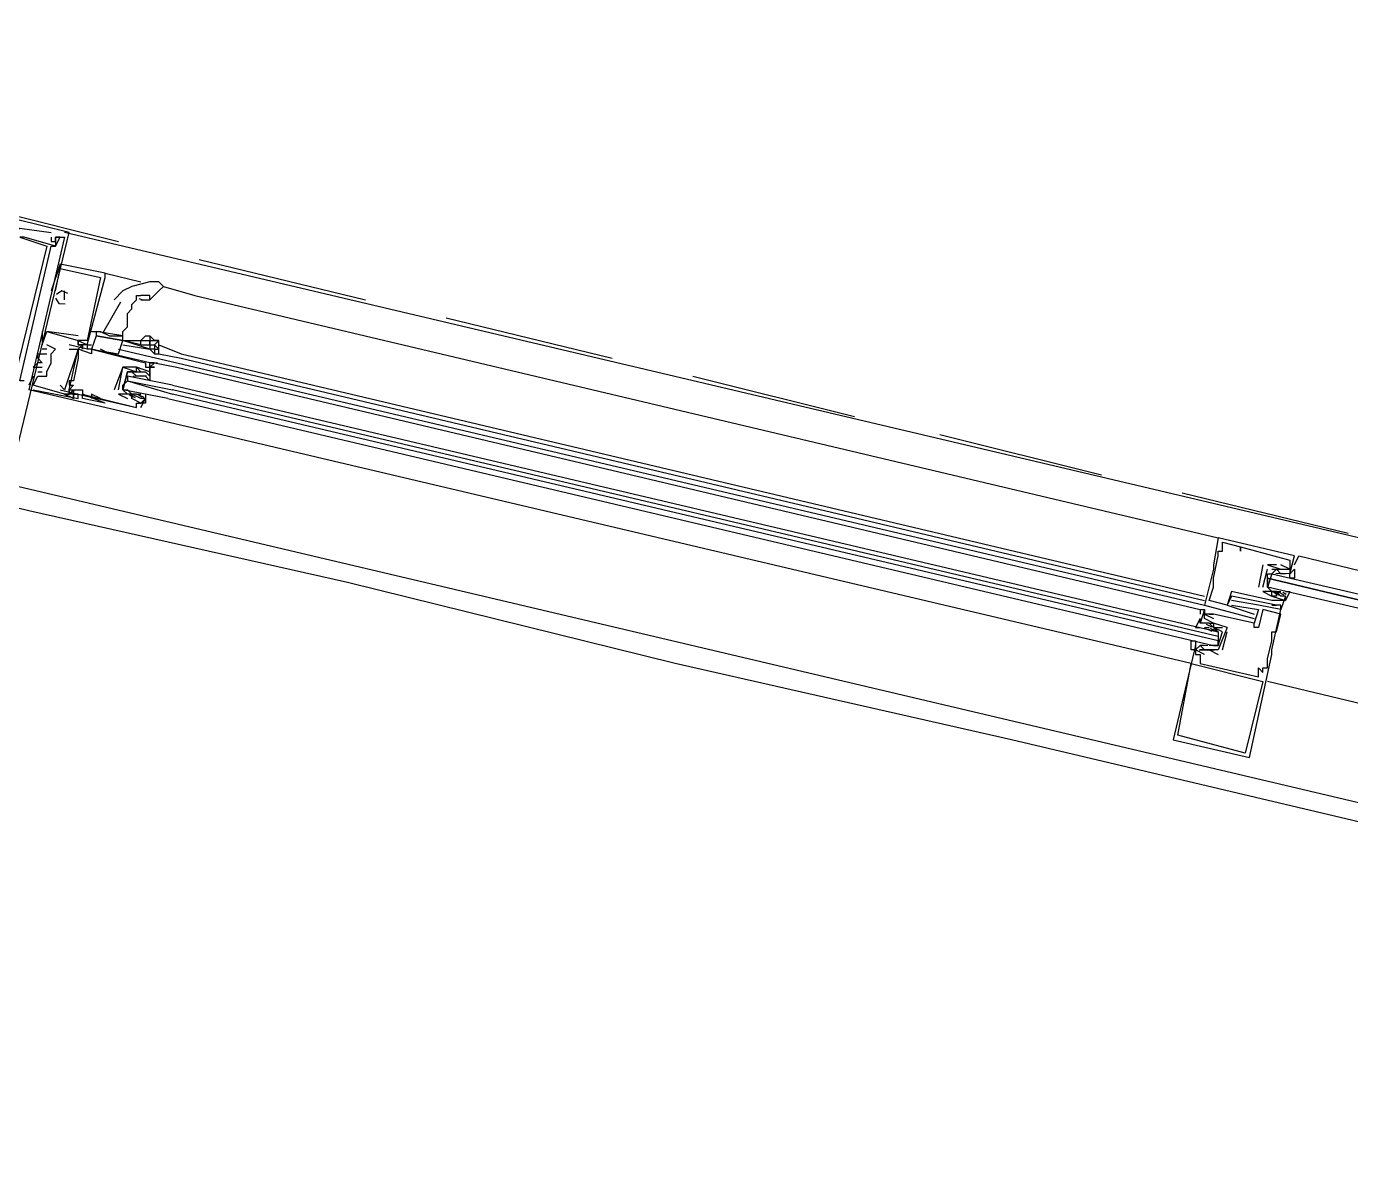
# Model space of a CAD drawing. Header units: feet. Extents: x -84 to 198, y -22 to 181.
# Drawn here: x 60.98 to 64.913, y 11.404 to 14.777 of the extents above; entities that cross this region are included whole.
import ezdxf

# ---------------------------------------------------------------- set-up
doc = ezdxf.new("R2010")
doc.units = ezdxf.units.FT
doc.layers.add('A-LINEA', color=7, linetype='CONTINUOUS')

msp = doc.modelspace()

# ---------------------------------------------------------------- linework, layer by layer
at = {"layer": 'A-LINEA'}
for p, q in [((60.7733, 14.2578), (61.2533, 14.1378)), ((61.0533, 14.1644), (61.0533, 14.1644)), ((61.0533, 14.1644), (61.0533, 14.1644)), ((68.2133, 12.4844), (61.0933, 14.1644)), ((61.1067, 14.1644), (61.1067, 14.1644)), ((61.1067, 14.1644), (61.1067, 14.1644)), ((61.0933, 14.1511), (60.9867, 13.6978)), ((61.0933, 14.1511), (60.9867, 13.6978)), ((61.04, 14.1244), (61.04, 14.1244)), ((61.04, 14.1244), (61.04, 14.1244)), ((61.04, 14.1244), (61.04, 14.1244)), ((61.0533, 14.1511), (61.0533, 14.1511)), ((61.0533, 14.1511), (61.0533, 14.1511)), ((61.0533, 14.1378), (61.0533, 14.1378)), ((61.0533, 14.1378), (61.0533, 14.1378)), ((61.0533, 14.1244), (61.0533, 14.1244)), ((61.0533, 14.1244), (61.0533, 14.1244)), ((61.0533, 14.1244), (61.0533, 14.1244)), ((61.0667, 14.1511), (61.0667, 14.1511)), ((61.0667, 14.1511), (61.0667, 14.1511)), ((61.0667, 14.1511), (61.0667, 14.1511)), ((61.0667, 14.1511), (61.0667, 14.1511)), ((61.0667, 14.1511), (61.0667, 14.1511)), ((61.0667, 14.1378), (61.0667, 14.1378)), ((61.0667, 14.1378), (61.0667, 14.1378)), ((61.0667, 14.1244), (61.0667, 14.1244)), ((61.0667, 14.1244), (61.0667, 14.1244)), ((61.0667, 14.1244), (61.0667, 14.1244)), ((61.0667, 14.1244), (61.0667, 14.1244)), ((61.0667, 14.1244), (61.0667, 14.1244)), ((61.0667, 14.1244), (61.0667, 14.1244)), ((61.08, 14.1511), (61.08, 14.1511)), ((61.08, 14.1511), (61.08, 14.1511)), ((61.08, 14.1511), (61.08, 14.1511)), ((61.08, 14.1511), (61.08, 14.1511)), ((61.08, 14.1511), (61.08, 14.1511)), ((61.0933, 14.1511), (61.0933, 14.1511)), ((61.0933, 14.1511), (61.0933, 14.1511)), ((61.4933, 14.0844), (61.9867, 13.9644)), ((61.08, 14.0711), (61.08, 14.0711)), ((61.08, 14.0711), (61.08, 14.0711)), ((61.08, 14.0711), (61.08, 14.0711)), ((61.08, 14.0578), (61.08, 14.0578)), ((61.08, 14.0578), (61.08, 14.0578)), ((61.08, 14.0578), (61.08, 14.0578)), ((61.2133, 14.0444), (61.32, 14.0178)), ((61.2133, 14.0311), (61.2133, 14.0444)), ((61.2133, 14.0444), (61.2133, 14.0444)), ((61.2133, 14.0311), (61.2133, 14.0444)), ((61.2133, 14.0444), (61.2133, 14.0444)), ((61.2133, 14.0311), (61.2133, 14.0444)), ((61.2133, 14.0444), (61.2133, 14.0444)), ((61.2, 14.0311), (61.2, 14.0311)), ((61.2, 14.0311), (61.2, 14.0311)), ((61.2, 14.0311), (61.2, 14.0311)), ((61.2133, 14.0311), (61.2133, 14.0311)), ((61.2133, 14.0311), (61.2133, 14.0311)), ((61.2133, 14.0311), (61.2133, 14.0311)), ((61.3067, 14.0044), (61.3067, 14.0044)), ((61.3867, 14.0044), (61.48, 13.9778)), ((61.0533, 13.9911), (61.0533, 13.9911)), ((61.0533, 13.9911), (61.0533, 13.9911)), ((61.0533, 13.9911), (61.0533, 13.9911)), ((61.0667, 13.9911), (61.0667, 13.9911)), ((61.0667, 13.9911), (61.0667, 13.9911)), ((61.0667, 13.9911), (61.0667, 13.9911)), ((61.0667, 13.9911), (61.0667, 13.9911)), ((61.0667, 13.9911), (61.0667, 13.9911)), ((61.0667, 13.9911), (61.0667, 13.9911)), ((61.0667, 13.9778), (61.0667, 13.9778)), ((61.0667, 13.9778), (61.0667, 13.9778)), ((61.0667, 13.9778), (61.0667, 13.9778)), ((61.0667, 13.9778), (61.0667, 13.9778)), ((61.0667, 13.9778), (61.0667, 13.9778)), ((61.0667, 13.9778), (61.0667, 13.9778)), ((61.08, 13.9778), (61.08, 13.9778)), ((61.08, 13.9778), (61.08, 13.9778)), ((61.08, 13.9778), (61.08, 13.9778)), ((61.0933, 13.9778), (61.0933, 13.9911)), ((61.0933, 13.9911), (61.0933, 13.9911)), ((61.0933, 13.9778), (61.0933, 13.9911)), ((61.0933, 13.9911), (61.0933, 13.9911)), ((61.0933, 13.9778), (61.0933, 13.9911)), ((61.0933, 13.9911), (61.0933, 13.9911)), ((61.0933, 13.9644), (61.0933, 13.9778)), ((61.0933, 13.9778), (61.0933, 13.9778)), ((61.0933, 13.9644), (61.0933, 13.9778)), ((61.0933, 13.9778), (61.0933, 13.9778)), ((61.0933, 13.9644), (61.0933, 13.9778)), ((61.0933, 13.9778), (61.0933, 13.9778)), ((61.0933, 13.9644), (61.0933, 13.9644)), ((61.0933, 13.9644), (61.0933, 13.9644)), ((61.0933, 13.9644), (61.0933, 13.9644)), ((61.3271, 13.9635), (61.3147, 13.9676)), ((61.32, 13.9644), (61.3467, 13.9644)), ((61.48, 13.9778), (64.52, 13.2578)), ((61.2591, 13.9582), (61.2055, 13.8646)), ((62.2267, 13.9111), (62.72, 13.7911)), ((61.0267, 13.8711), (61.0267, 13.8711)), ((61.0267, 13.8711), (61.0267, 13.8711)), ((61.0267, 13.8711), (61.0267, 13.8711)), ((61.04, 13.8711), (61.04, 13.8711)), ((61.04, 13.8711), (61.04, 13.8711)), ((61.04, 13.8711), (61.04, 13.8711)), ((61.04, 13.8711), (61.04, 13.8711)), ((61.04, 13.8711), (61.04, 13.8711)), ((61.04, 13.8711), (61.04, 13.8711)), ((61.1333, 13.8578), (61.1333, 13.8578)), ((61.1333, 13.8578), (61.1333, 13.8578)), ((61.1333, 13.8578), (61.1333, 13.8578)), ((61.1733, 13.8711), (61.1867, 13.8711)), ((61.2667, 13.8578), (61.2667, 13.8578)), ((61.2667, 13.8578), (61.2667, 13.8578)), ((61.3467, 13.8578), (61.3467, 13.8578)), ((61.0267, 13.8311), (61.0267, 13.8311)), ((61.0267, 13.8311), (61.0267, 13.8311)), ((61.0267, 13.8311), (61.0267, 13.8311)), ((61.0267, 13.8311), (61.0267, 13.8311)), ((61.0267, 13.8311), (61.0267, 13.8311)), ((61.0267, 13.8311), (61.0267, 13.8311)), ((61.04, 13.8178), (61.0267, 13.8178)), ((61.0267, 13.8178), (61.0267, 13.8178)), ((61.04, 13.8178), (61.0267, 13.8178)), ((61.0267, 13.8178), (61.0267, 13.8178)), ((61.04, 13.8178), (61.0267, 13.8178)), ((61.0267, 13.8178), (61.0267, 13.8178)), ((61.04, 13.8311), (61.04, 13.8311)), ((61.04, 13.8311), (61.04, 13.8311)), ((61.04, 13.8311), (61.04, 13.8311)), ((61.04, 13.8178), (61.04, 13.8178)), ((61.04, 13.8178), (61.04, 13.8178)), ((61.04, 13.8178), (61.04, 13.8178)), ((61.0667, 13.8178), (61.0667, 13.8178)), ((61.0667, 13.8178), (61.0667, 13.8178)), ((61.0667, 13.8178), (61.0667, 13.8178)), ((61.1067, 13.8311), (61.1067, 13.8311)), ((61.1067, 13.8178), (61.1067, 13.8178)), ((61.1067, 13.6978), (61.1333, 13.8178)), ((61.1067, 13.6978), (61.1333, 13.8178)), ((61.1067, 13.6978), (61.1333, 13.8178)), ((61.1333, 13.8444), (61.1333, 13.8444)), ((61.1333, 13.8444), (61.1333, 13.8444)), ((61.1333, 13.8444), (61.1333, 13.8444)), ((61.1333, 13.8444), (61.1333, 13.8444)), ((61.1333, 13.8444), (61.1333, 13.8444)), ((61.1333, 13.8444), (61.1333, 13.8444)), ((61.1333, 13.8444), (61.1333, 13.8444)), ((61.1333, 13.8444), (61.1333, 13.8444)), ((61.1333, 13.8444), (61.1333, 13.8444)), ((61.1467, 13.8311), (61.1333, 13.8178)), ((61.1467, 13.8311), (61.1333, 13.8178)), ((61.1333, 13.8311), (61.1333, 13.8311)), ((61.1333, 13.8311), (61.1333, 13.8311)), ((61.1467, 13.8311), (61.1333, 13.8178)), ((61.1467, 13.8311), (61.1333, 13.8178)), ((61.1333, 13.8311), (61.1333, 13.8311)), ((61.1333, 13.8311), (61.1333, 13.8311)), ((61.1467, 13.8311), (61.1333, 13.8178)), ((61.1467, 13.8311), (61.1333, 13.8178)), ((61.1333, 13.8311), (61.1333, 13.8311)), ((61.1333, 13.8311), (61.1333, 13.8311)), ((61.1333, 13.8178), (61.1333, 13.8178)), ((61.1333, 13.8178), (61.1333, 13.8178)), ((61.1467, 13.8311), (61.1467, 13.8311)), ((61.1467, 13.8311), (61.1467, 13.8311)), ((61.1467, 13.8311), (61.1467, 13.8311)), ((61.1467, 13.8311), (61.1467, 13.8311)), ((61.1467, 13.8311), (61.1467, 13.8311)), ((61.1467, 13.8311), (61.1467, 13.8311)), ((61.16, 13.8444), (61.16, 13.8444)), ((61.16, 13.8444), (61.16, 13.8444)), ((61.16, 13.8444), (61.16, 13.8444)), ((61.16, 13.8311), (61.1733, 13.8311)), ((61.16, 13.8311), (61.16, 13.8178)), ((61.16, 13.8311), (61.16, 13.8178)), ((61.16, 13.8311), (61.16, 13.8311)), ((61.16, 13.8311), (61.16, 13.8178)), ((61.16, 13.8311), (61.16, 13.8178)), ((61.16, 13.8311), (61.16, 13.8311)), ((61.16, 13.8311), (61.16, 13.8178)), ((61.16, 13.8311), (61.16, 13.8178)), ((61.16, 13.8311), (61.16, 13.8311)), ((61.16, 13.8178), (61.16, 13.8178)), ((61.1733, 13.8178), (61.1733, 13.8178)), ((61.1733, 13.8178), (61.1733, 13.8178)), ((61.1733, 13.8178), (61.2533, 13.8044)), ((61.2267, 13.8044), (61.2, 13.8178)), ((61.2533, 13.8178), (61.4267, 13.7778)), ((61.2667, 13.8444), (61.2667, 13.8444)), ((61.32, 13.8311), (61.2667, 13.8444)), ((61.2667, 13.8444), (61.32, 13.8444)), ((61.36, 13.8311), (61.3733, 13.8178)), ((61.36, 13.8178), (61.3733, 13.8178)), ((61.3733, 13.8311), (61.44, 13.8044)), ((61.0133, 13.8044), (61.0133, 13.8044)), ((61.0133, 13.8044), (61.0133, 13.8044)), ((61.0133, 13.8044), (61.0133, 13.8044)), ((61.0133, 13.7911), (61.0133, 13.7911)), ((61.0133, 13.7911), (61.0133, 13.7911)), ((61.0133, 13.7911), (61.0133, 13.7911)), ((61.0133, 13.7778), (61.0133, 13.7778)), ((61.0133, 13.7778), (61.0133, 13.7778)), ((61.0133, 13.7778), (61.0133, 13.7778)), ((61.0267, 13.7778), (61.0267, 13.7778)), ((61.0267, 13.7778), (61.0267, 13.7778)), ((61.0267, 13.7778), (61.0267, 13.7778)), ((61.04, 13.8044), (61.04, 13.8044)), ((61.04, 13.8044), (61.04, 13.8044)), ((61.04, 13.8044), (61.04, 13.8044)), ((61.04, 13.7778), (61.04, 13.7778)), ((61.04, 13.7778), (61.04, 13.7778)), ((61.04, 13.7778), (61.04, 13.7778)), ((61.0533, 13.8044), (61.0533, 13.8044)), ((61.0533, 13.8044), (61.0533, 13.8044)), ((61.0533, 13.8044), (61.0533, 13.8044)), ((61.0533, 13.8044), (61.0533, 13.8044)), ((61.0533, 13.7778), (61.0533, 13.7778)), ((61.0533, 13.7778), (61.0533, 13.7778)), ((61.0533, 13.7778), (61.0533, 13.7778)), ((61.0533, 13.7778), (61.0533, 13.7778)), ((61.0533, 13.7778), (61.0533, 13.7778)), ((61.1333, 13.8044), (61.1333, 13.8044)), ((61.1333, 13.7911), (61.1333, 13.7911)), ((61.1733, 13.8044), (61.1733, 13.8044)), ((61.3333, 13.7778), (61.3333, 13.7778)), ((61.3467, 13.7378), (61.3467, 13.7778)), ((61.3467, 13.7778), (61.3467, 13.7778)), ((61.3467, 13.7778), (61.3467, 13.7778)), ((61.3467, 13.7778), (61.3467, 13.7778)), ((61.3467, 13.7778), (61.3467, 13.7778)), ((61.3467, 13.7778), (61.3467, 13.7778)), ((61.36, 13.8044), (61.3733, 13.8044)), ((61.3632, 13.778), (61.3694, 13.7779)), ((61.3632, 13.778), (61.3694, 13.7779)), ((61.3632, 13.778), (61.3694, 13.7779)), ((61.3733, 13.8044), (61.44, 13.7911)), ((61.4267, 13.7778), (64.48, 13.0578)), ((61.44, 13.8044), (64.48, 13.0844)), ((61.44, 13.7911), (64.48, 13.0711)), ((61, 13.7378), (60.9867, 13.7111)), ((61, 13.7378), (60.9867, 13.7111)), ((61, 13.7378), (60.9867, 13.7111)), ((61, 13.7644), (61, 13.7644)), ((61, 13.7644), (61, 13.7644)), ((61, 13.7644), (61, 13.7644)), ((61, 13.7378), (61, 13.7378)), ((61, 13.7378), (61, 13.7378)), ((61, 13.7378), (61, 13.7378)), ((61.0133, 13.7511), (61.0133, 13.7511)), ((61.0133, 13.7511), (61.0133, 13.7511)), ((61.0133, 13.7511), (61.0133, 13.7511)), ((61.0133, 13.7378), (61.0133, 13.7378)), ((61.0133, 13.7378), (61.0133, 13.7378)), ((61.0133, 13.7378), (61.0133, 13.7378)), ((61.0133, 13.7378), (61.0133, 13.7378)), ((61.0133, 13.7378), (61.0133, 13.7378)), ((61.0133, 13.7378), (61.0133, 13.7378)), ((61.0267, 13.7644), (61.0267, 13.7644)), ((61.0267, 13.7644), (61.0267, 13.7644)), ((61.0267, 13.7644), (61.0267, 13.7644)), ((61.0267, 13.7511), (61.0267, 13.7511)), ((61.0267, 13.7511), (61.0267, 13.7511)), ((61.0267, 13.7511), (61.0267, 13.7511)), ((61.04, 13.7511), (61.04, 13.7511)), ((61.04, 13.7511), (61.04, 13.7511)), ((61.04, 13.7511), (61.04, 13.7511)), ((61.04, 13.7378), (61.04, 13.7378)), ((61.04, 13.7378), (61.04, 13.7378)), ((61.04, 13.7378), (61.04, 13.7378)), ((61.2533, 13.6978), (61.2667, 13.7644)), ((61.2667, 13.7644), (61.2667, 13.7644)), ((61.2667, 13.7644), (61.2667, 13.7644)), ((61.2667, 13.7511), (61.2667, 13.7511)), ((61.2933, 13.7378), (61.2933, 13.7378)), ((61.2969, 13.7379), (61.3088, 13.739)), ((61.3045, 13.7386), (61.3248, 13.7392)), ((61.3067, 13.7644), (61.3067, 13.7644)), ((61.3067, 13.7644), (61.3067, 13.7644)), ((61.3067, 13.7511), (61.3067, 13.7511)), ((61.3183, 13.7385), (61.3366, 13.7388)), ((61.32, 13.7511), (61.32, 13.7511)), ((61.32, 13.7378), (61.32, 13.7378)), ((61.3333, 13.7378), (61.32, 13.7378)), ((61.3236, 13.7379), (61.3354, 13.739)), ((61.3333, 13.7644), (61.3333, 13.7644)), ((61.3333, 13.7378), (61.3333, 13.7378)), ((61.3467, 13.7644), (61.3467, 13.7644)), ((61.3467, 13.7511), (61.3467, 13.7511)), ((61.3467, 13.7378), (61.3467, 13.7378)), ((61.4267, 13.7644), (64.4667, 13.0444)), ((62.96, 13.7378), (63.44, 13.6178)), ((60.9867, 13.7111), (60.9867, 13.7111)), ((60.9867, 13.7111), (60.9867, 13.7111)), ((60.9867, 13.7111), (60.9867, 13.7111)), ((60.9867, 13.6978), (60.9867, 13.6978)), ((60.9867, 13.6978), (60.9867, 13.6978)), ((61.3867, 13.6044), (60.9867, 13.6978)), ((61, 13.7111), (61, 13.7111)), ((61, 13.7111), (61, 13.7111)), ((61, 13.7111), (61, 13.7111)), ((61, 13.7111), (61, 13.7111)), ((61, 13.7111), (61, 13.7111)), ((61, 13.7111), (61, 13.7111)), ((61, 13.6978), (61, 13.6978)), ((61, 13.6978), (61, 13.6978)), ((61, 13.6978), (61, 13.6978)), ((61.08, 13.7111), (61.08, 13.7111)), ((61.08, 13.6978), (61.08, 13.6978)), ((61.0933, 13.6978), (61.0933, 13.6978)), ((61.1067, 13.7244), (61.1067, 13.7244)), ((61.1067, 13.7111), (61.1067, 13.7111)), ((61.1067, 13.6978), (61.1067, 13.6978)), ((61.1067, 13.6844), (61.1067, 13.6978)), ((61.1067, 13.6844), (61.1067, 13.6978)), ((61.12, 13.7244), (61.12, 13.7244)), ((61.12, 13.7111), (61.12, 13.7111)), ((61.1467, 13.6978), (61.1467, 13.6978)), ((61.24, 13.6978), (61.24, 13.6978)), ((61.2533, 13.6978), (61.2533, 13.6978)), ((61.2533, 13.6978), (61.2533, 13.6978)), ((61.28, 13.7244), (61.2667, 13.7111)), ((61.28, 13.6978), (61.28, 13.6978)), ((61.3067, 13.6978), (61.3067, 13.6978)), ((61.0933, 13.6844), (61.0933, 13.6844)), ((61.0933, 13.6844), (61.0933, 13.6844)), ((61.0933, 13.6844), (61.0933, 13.6844)), ((61.0933, 13.6844), (61.0933, 13.6844)), ((61.0933, 13.6844), (61.0933, 13.6844)), ((61.0933, 13.6844), (61.0933, 13.6844)), ((61.1067, 13.6844), (61.1067, 13.6844)), ((61.1067, 13.6844), (61.1067, 13.6844)), ((61.1067, 13.6844), (61.1067, 13.6844)), ((61.1067, 13.6844), (61.1067, 13.6844)), ((61.12, 13.6844), (61.12, 13.6844)), ((61.12, 13.6844), (61.12, 13.6844)), ((61.12, 13.6844), (61.12, 13.6844)), ((61.12, 13.6844), (61.1333, 13.6844)), ((61.12, 13.6844), (61.12, 13.6844)), ((61.12, 13.6711), (61.12, 13.6711)), ((61.12, 13.6711), (61.12, 13.6711)), ((61.12, 13.6711), (61.12, 13.6711)), ((61.1333, 13.6844), (61.1333, 13.6844)), ((61.1333, 13.6844), (61.1333, 13.6844)), ((61.1333, 13.6844), (61.1333, 13.6844)), ((61.1333, 13.6844), (61.1333, 13.6844)), ((61.1333, 13.6711), (61.1333, 13.6711)), ((61.1333, 13.6711), (61.1333, 13.6711)), ((61.1333, 13.6711), (61.1333, 13.6711)), ((61.1467, 13.6844), (61.1467, 13.6844)), ((61.2133, 13.6578), (61.1467, 13.6844)), ((61.2133, 13.6578), (61.1467, 13.6844)), ((61.1467, 13.6711), (61.1467, 13.6711)), ((61.2, 13.6711), (61.1733, 13.6844)), ((61.1733, 13.6844), (61.1733, 13.6711)), ((61.2, 13.6711), (61.2, 13.6711)), ((61.2533, 13.6844), (61.28, 13.6711)), ((61.2533, 13.6844), (61.2533, 13.6844)), ((61.2533, 13.6844), (61.2533, 13.6844)), ((61.28, 13.6711), (61.28, 13.6711)), ((61.2955, 13.676), (61.2854, 13.6822)), ((61.3038, 13.6731), (61.2858, 13.6827)), ((61.2933, 13.6844), (61.2933, 13.6844)), ((61.2933, 13.6844), (61.2933, 13.6844)), ((61.2933, 13.6711), (61.2933, 13.6711)), ((61.2933, 13.6711), (61.2933, 13.6711)), ((61.3067, 13.6844), (61.3067, 13.6844)), ((61.3067, 13.6844), (61.32, 13.6844)), ((61.3067, 13.6578), (61.3067, 13.6578)), ((61.3222, 13.676), (61.312, 13.6822)), ((61.3292, 13.6742), (61.313, 13.6826)), ((61.32, 13.6844), (61.32, 13.6844)), ((61.32, 13.6844), (61.32, 13.6844)), ((61.32, 13.6711), (61.32, 13.6711)), ((61.32, 13.6578), (61.32, 13.6578)), ((61.3333, 13.6711), (61.3333, 13.6711)), ((61.3067, 13.6444), (61.3067, 13.6444)), ((61.3067, 13.6444), (61.3067, 13.6444)), ((61.32, 13.6444), (61.32, 13.6444)), ((64.44, 12.8844), (61.3867, 13.6044)), ((63.6933, 13.5644), (64.1733, 13.4444)), ((68.04, 11.7378), (60.92, 13.4178)), ((64.4133, 13.3911), (64.9067, 13.2711)), ((64.52, 13.2578), (64.52, 13.2578)), ((64.52, 13.2178), (64.52, 13.2178)), ((64.5333, 13.2444), (64.5333, 13.2444)), ((64.5333, 13.2311), (64.5333, 13.2311)), ((64.5333, 13.2178), (64.5333, 13.2178)), ((64.5867, 13.2311), (64.5867, 13.2311)), ((64.5867, 13.2311), (64.5867, 13.2311)), ((64.5867, 13.2178), (64.5867, 13.2178)), ((64.5067, 13.1778), (64.5067, 13.1778)), ((64.52, 13.2044), (64.52, 13.2044)), ((64.6533, 13.1778), (64.64, 13.1111)), ((64.6533, 13.1778), (64.6533, 13.1778)), ((64.6933, 13.1778), (64.6667, 13.1778)), ((64.6667, 13.1778), (64.6667, 13.1778)), ((64.6667, 13.1778), (64.6667, 13.1778)), ((64.6933, 13.1778), (64.6933, 13.1778)), ((64.7067, 13.1778), (64.7067, 13.1778)), ((64.7333, 13.1511), (64.7467, 13.2044)), ((64.7333, 13.1911), (64.7333, 13.1911)), ((64.7333, 13.1778), (64.7333, 13.1778)), ((64.7467, 13.2044), (64.7467, 13.2044)), ((64.5067, 13.1644), (64.5067, 13.1644)), ((64.5067, 13.1378), (64.5067, 13.1378)), ((64.6533, 13.1111), (64.6667, 13.1644)), ((64.6533, 13.1111), (64.6667, 13.1644)), ((64.6667, 13.1644), (64.6667, 13.1644)), ((64.6667, 13.1644), (64.6667, 13.1644)), ((64.6667, 13.1378), (64.6667, 13.1244)), ((64.68, 13.1511), (64.68, 13.1511)), ((64.6911, 13.152), (64.7115, 13.1525)), ((64.6933, 13.1511), (64.6933, 13.1511)), ((64.6969, 13.1513), (64.7088, 13.1523)), ((64.7067, 13.1644), (64.7067, 13.1644)), ((64.7067, 13.1644), (64.7067, 13.1644)), ((64.7067, 13.1511), (64.7067, 13.1511)), ((64.72, 13.1511), (64.7067, 13.1511)), ((64.7183, 13.1519), (64.7366, 13.1522)), ((64.72, 13.1644), (64.72, 13.1644)), ((64.72, 13.1511), (64.72, 13.1511)), ((64.7236, 13.1513), (64.7354, 13.1523)), ((64.7333, 13.1644), (64.7333, 13.1644)), ((64.7333, 13.1511), (64.7333, 13.1511)), ((64.5067, 13.1244), (64.5067, 13.1244)), ((64.5067, 13.1111), (64.5067, 13.1111)), ((64.64, 13.1111), (64.64, 13.1111)), ((64.6533, 13.1111), (64.6533, 13.1111)), ((64.6533, 13.1111), (64.6533, 13.1111)), ((64.68, 13.1111), (64.68, 13.1111)), ((64.4933, 13.0711), (64.4933, 13.0711)), ((64.56, 13.0978), (64.56, 13.0978)), ((64.56, 13.0844), (64.56, 13.0844)), ((64.56, 13.0711), (64.56, 13.0711)), ((64.6533, 13.0978), (64.6533, 13.0978)), ((64.6533, 13.0978), (64.6533, 13.0978)), ((64.68, 13.0978), (64.68, 13.0978)), ((64.68, 13.0844), (64.68, 13.0844)), ((64.68, 13.0844), (64.68, 13.0844)), ((64.68, 13.0711), (64.68, 13.0711)), ((64.6955, 13.0893), (64.6854, 13.0955)), ((64.7038, 13.0864), (64.6858, 13.0961)), ((64.6933, 13.0978), (64.6933, 13.0978)), ((64.6933, 13.0978), (64.7067, 13.0978)), ((64.6933, 13.0978), (64.6933, 13.0978)), ((64.6933, 13.0844), (64.6933, 13.0844)), ((64.7159, 13.0875), (64.6996, 13.0959)), ((64.7067, 13.0978), (64.7067, 13.0978)), ((64.7067, 13.0711), (64.7067, 13.0711)), ((64.7222, 13.0893), (64.712, 13.0955)), ((64.72, 13.0844), (64.72, 13.0844)), ((64.72, 13.0711), (64.72, 13.0711)), ((64.4667, 13.0444), (64.48, 13.0444)), ((64.4667, 13.0444), (64.48, 13.0444)), ((64.4667, 13.0444), (64.48, 13.0444)), ((64.48, 13.0578), (64.48, 13.0578)), ((64.48, 13.0444), (64.48, 13.0444)), ((64.48, 13.0444), (64.48, 13.0444)), ((64.48, 13.0311), (64.48, 13.0311)), ((64.48, 13.0311), (64.48, 13.0311)), ((64.48, 13.0311), (64.48, 13.0311)), ((64.4933, 13.0311), (64.4933, 13.0311)), ((64.4933, 13.0311), (64.4933, 13.0311)), ((64.5067, 13.0311), (64.5067, 13.0311)), ((64.5067, 13.0311), (64.5067, 13.0311)), ((64.5067, 13.0311), (64.5067, 13.0311)), ((64.5467, 13.0578), (64.5467, 13.0578)), ((64.5467, 13.0578), (64.5467, 13.0578)), ((64.56, 13.0578), (64.56, 13.0578)), ((64.6267, 13.0311), (64.6267, 13.0311)), ((64.64, 13.0578), (64.64, 13.0578)), ((64.64, 13.0444), (64.64, 13.0444)), ((64.6533, 13.0444), (64.6533, 13.0444)), ((64.68, 13.0578), (64.68, 13.0578)), ((64.68, 13.0578), (64.68, 13.0578)), ((64.6933, 13.0578), (64.6933, 13.0578)), ((64.7067, 13.0578), (64.7067, 13.0578)), ((64.7067, 13.0444), (64.7067, 13.0444)), ((64.7067, 13.0444), (64.7067, 13.0444)), ((64.7067, 13.0311), (64.7067, 13.0311)), ((64.4667, 13.0044), (64.4667, 13.0044)), ((64.48, 13.0178), (64.48, 13.0178)), ((64.48, 12.9911), (64.48, 12.9911)), ((64.48, 12.9911), (64.4933, 12.9911)), ((64.4841, 13.0014), (64.5004, 12.993)), ((64.4911, 12.9863), (64.5013, 12.98)), ((64.4933, 13.0044), (64.4933, 13.0044)), ((64.4933, 12.9911), (64.4933, 12.9911)), ((64.4962, 12.9891), (64.5141, 12.9795)), ((64.5045, 12.9863), (64.5146, 12.98)), ((64.5067, 13.0178), (64.5067, 13.0178)), ((64.5067, 13.0044), (64.5067, 13.0044)), ((64.5067, 13.0044), (64.5067, 13.0044)), ((64.5067, 12.9911), (64.5067, 12.9911)), ((64.5333, 12.9911), (64.5333, 12.9911)), ((64.5333, 12.9911), (64.5333, 12.9911)), ((64.5467, 12.9911), (64.5467, 12.9911)), ((64.5467, 12.9911), (64.5467, 12.9911)), ((64.6267, 13.0178), (64.6267, 13.0178)), ((64.6267, 13.0044), (64.6267, 13.0044)), ((64.6267, 13.0044), (64.6267, 13.0044)), ((64.6267, 12.9911), (64.6267, 12.9911)), ((64.64, 12.9911), (64.64, 12.9911)), ((64.5067, 12.9778), (64.5067, 12.9778)), ((64.52, 12.9378), (64.5333, 12.9778)), ((64.52, 12.9778), (64.52, 12.9778)), ((64.52, 12.9644), (64.52, 12.9511)), ((64.5333, 12.9244), (64.5467, 12.9778)), ((64.5467, 12.9778), (64.5467, 12.9778)), ((64.68, 12.9778), (64.68, 12.9778)), ((64.68, 12.9644), (64.68, 12.9644)), ((64.68, 12.9511), (64.68, 12.9511)), ((64.6933, 12.9778), (64.6933, 12.9778)), ((64.4533, 12.9378), (64.4533, 12.9378)), ((64.4533, 12.9244), (64.4533, 12.9244)), ((64.4533, 12.9111), (64.4533, 12.9111)), ((64.4817, 12.9237), (64.4634, 12.9234)), ((64.4667, 12.9378), (64.4667, 12.9378)), ((64.48, 12.9378), (64.4667, 12.9378)), ((64.4667, 12.9244), (64.4667, 12.9244)), ((64.4667, 12.9111), (64.4667, 12.9111)), ((64.4898, 12.9376), (64.4779, 12.9366)), ((64.48, 12.9378), (64.48, 12.9378)), ((64.48, 12.9244), (64.48, 12.9244)), ((64.48, 12.9244), (64.48, 12.9244)), ((64.48, 12.9244), (64.48, 12.9244)), ((64.48, 12.9111), (64.48, 12.9111)), ((64.5089, 12.9236), (64.4885, 12.923)), ((64.5031, 12.9243), (64.4912, 12.9233)), ((64.4933, 12.9378), (64.4933, 12.9378)), ((64.4933, 12.9244), (64.52, 12.9111)), ((64.4933, 12.9244), (64.4933, 12.9244)), ((64.4933, 12.9244), (64.4933, 12.9244)), ((64.52, 12.9244), (64.52, 12.9244)), ((64.52, 12.9244), (64.52, 12.9244)), ((64.52, 12.9111), (64.52, 12.9111)), ((64.5333, 12.9244), (64.5333, 12.9244)), ((64.68, 12.9244), (64.68, 12.9244)), ((64.68, 12.9111), (64.68, 12.9111)), ((64.44, 12.8844), (64.44, 12.8844)), ((64.4667, 12.8844), (64.4667, 12.8844)), ((64.64, 12.8711), (64.64, 12.8711)), ((64.6533, 12.8711), (64.6533, 12.8711)), ((64.6667, 12.8978), (64.6667, 12.8978)), ((64.6667, 12.8844), (64.6667, 12.8844)), ((64.6667, 12.8711), (64.6667, 12.8711)), ((64.64, 12.8444), (64.64, 12.8444)), ((64.6533, 12.8578), (64.6533, 12.8578)), ((64.6533, 12.8311), (64.6533, 12.8311)), ((64.4, 12.6711), (64.4, 12.6711)), ((64.3867, 12.6578), (64.3867, 12.6578)), ((64.6, 12.6178), (64.6, 12.6178)), ((64.6133, 12.6044), (64.6133, 12.6044))]:
    msp.add_line(p, q, dxfattribs=at)
for points in [[(70.7867, 18.2311), (69.1733, 11.4044), (68.08, 11.6711), (67, 11.9244), (65.9467, 12.1644), (64.92, 12.4178), (63.9067, 12.6578), (62.9067, 12.8844), (61.9333, 13.1244), (60.9867, 13.3378), (60.0533, 13.5644), (59.1467, 13.7778), (58.2533, 13.9911), (57.3867, 14.1911), (56.5333, 14.3911), (55.6933, 14.5911), (54.8933, 14.7911), (54.0933, 14.9778)], [(60.9467, 13.4978), (61.1067, 14.1644), (60.9467, 14.2044), (60.9467, 14.1911)], [(60.9467, 13.4978), (61.1067, 14.1644), (60.9467, 14.2044), (60.9467, 14.1911)], [(60.8667, 14.1778), (60.8667, 14.1911), (60.9467, 14.1644), (60.96, 14.1778), (61.0533, 14.1644)], [(60.8667, 14.1778), (60.8667, 14.1911), (60.9467, 14.1644), (60.96, 14.1778), (61.0533, 14.1644)], [(60.9733, 13.7244), (60.96, 13.7244), (61.0533, 14.1244), (61.0667, 14.1244), (61.08, 14.1511), (61.0667, 14.1511), (61.0667, 14.1244), (60.9733, 14.1511), (60.96, 14.1511), (61.04, 14.1244), (60.92, 13.6311), (60.84, 13.6444), (60.84, 13.6444), (60.84, 13.6311)], [(60.9733, 13.7244), (60.96, 13.7244), (61.0533, 14.1244), (61.0667, 14.1244), (61.08, 14.1511), (61.0667, 14.1511), (61.0667, 14.1244), (60.9733, 14.1511), (60.96, 14.1511), (61.04, 14.1244), (60.92, 13.6311), (60.84, 13.6444), (60.84, 13.6444), (60.84, 13.6311)], [(60.9733, 13.7244), (60.96, 13.7244), (61.0533, 14.1244), (61.0667, 14.1244), (61.08, 14.1511), (61.0667, 14.1511), (61.0667, 14.1244), (60.9733, 14.1511), (60.96, 14.1511), (61.04, 14.1244), (60.92, 13.6311), (60.84, 13.6444), (60.84, 13.6444), (60.84, 13.6311)], [(61.0533, 14.1511), (61.0533, 14.1378), (61.0667, 14.1378), (61.0667, 14.1511), (61.0933, 14.1511)], [(61.0533, 14.1511), (61.0533, 14.1378), (61.0667, 14.1378), (61.0667, 14.1511), (61.0933, 14.1511)], [(61.2133, 14.0444), (61.08, 14.0711), (61.0533, 13.9911)], [(61.2133, 14.0444), (61.08, 14.0711), (61.0533, 13.9911)], [(61.2133, 14.0444), (61.08, 14.0711), (61.0533, 13.9911)], [(61.0667, 13.9911), (61.08, 14.0578), (61.2, 14.0311), (61.16, 13.8444), (61.1333, 13.8444), (61.1333, 13.8444)], [(61.0667, 13.9911), (61.08, 14.0578), (61.2, 14.0311), (61.16, 13.8444), (61.1333, 13.8444), (61.1333, 13.8444)], [(61.0667, 13.9911), (61.08, 14.0578), (61.2, 14.0311), (61.16, 13.8444), (61.1333, 13.8444), (61.1333, 13.8444)], [(61.0267, 13.8311), (61.04, 13.8711), (61.1333, 13.8444), (61.1333, 13.8311), (61.1467, 13.8311), (61.1333, 13.8311), (61.1333, 13.8444), (61.16, 13.8311), (61.2133, 14.0311)], [(61.0267, 13.8311), (61.04, 13.8711), (61.1333, 13.8444), (61.1333, 13.8311), (61.1467, 13.8311), (61.1333, 13.8311), (61.1333, 13.8444), (61.16, 13.8311), (61.2133, 14.0311)], [(61.0267, 13.8311), (61.04, 13.8711), (61.1333, 13.8444), (61.1333, 13.8311), (61.1467, 13.8311), (61.1333, 13.8311), (61.1333, 13.8444), (61.16, 13.8311), (61.2133, 14.0311)], [(61.3733, 14.0178), (61.3467, 14.0178), (61.2933, 14.0044), (61.2667, 13.9911), (61.24, 13.9644)], [(61.3467, 13.9644), (61.3733, 13.9911), (61.3867, 14.0044), (61.3733, 14.0178)], [(61.0667, 13.9701), (61.0764, 13.954), (61.0952, 13.953)], [(61.0667, 13.9701), (61.0764, 13.954), (61.0952, 13.953)], [(61.0667, 13.9701), (61.0764, 13.954), (61.0952, 13.953)], [(61.1024, 13.9835), (61.0851, 13.9911), (61.0693, 13.981)], [(61.1024, 13.9835), (61.0851, 13.9911), (61.0693, 13.981)], [(61.1024, 13.9835), (61.0851, 13.9911), (61.0693, 13.981)], [(61.2667, 13.8578), (61.2667, 13.8711), (61.28, 13.8844), (61.28, 13.8978), (61.28, 13.9111), (61.28, 13.9244), (61.2933, 13.9378), (61.2933, 13.9511), (61.3067, 13.9644), (61.3067, 13.9778), (61.32, 13.9778)], [(61.3467, 13.9644), (61.3467, 13.9778), (61.3333, 13.9778), (61.32, 13.9778)], [(61.0267, 13.8711), (61.0267, 13.8311), (61.0267, 13.8311)], [(61.0267, 13.8711), (61.0267, 13.8311), (61.0267, 13.8311)], [(61.0267, 13.8711), (61.0267, 13.8311), (61.0267, 13.8311)], [(61.1333, 13.8578), (61.04, 13.8711), (61.04, 13.8711)], [(61.1333, 13.8578), (61.04, 13.8711), (61.04, 13.8711)], [(61.1333, 13.8578), (61.04, 13.8711), (61.04, 13.8711)], [(61.2533, 13.8044), (61.2667, 13.8444), (61.1867, 13.8578), (61.1733, 13.8178)], [(61.2667, 13.8578), (61.2667, 13.8578), (61.1867, 13.8711), (61.1867, 13.8578), (61.2667, 13.8444), (61.2667, 13.8578), (61.2667, 13.8578)], [(61.1867, 13.8711), (61.2, 13.8711), (61.2267, 13.8578), (61.2533, 13.8578), (61.2667, 13.8578), (61.2667, 13.8578)], [(61.32, 13.8311), (61.32, 13.8311), (61.32, 13.8444), (61.3333, 13.8578)], [(61.3333, 13.8578), (61.3467, 13.8578), (61.3467, 13.8444)], [(61.3733, 13.8444), (61.36, 13.8444), (61.3467, 13.8578), (61.3467, 13.8444), (61.3467, 13.8444)], [(61, 13.6978), (61.1333, 13.6711), (61.1333, 13.6844), (61.12, 13.6844), (61.12, 13.6711), (61.0933, 13.6844), (61.1067, 13.6844), (61.0933, 13.6844), (61, 13.7111), (61.0133, 13.7378), (61.04, 13.7378), (61.04, 13.7511), (61.0533, 13.7778), (61.0533, 13.8044), (61.0667, 13.8178), (61.04, 13.8311)], [(61, 13.6978), (61.1333, 13.6711), (61.1333, 13.6844), (61.12, 13.6844), (61.12, 13.6711), (61.0933, 13.6844), (61.1067, 13.6844), (61.0933, 13.6844), (61, 13.7111), (61.0133, 13.7378), (61.04, 13.7378), (61.04, 13.7511), (61.0533, 13.7778), (61.0533, 13.8044), (61.0667, 13.8178), (61.04, 13.8311)], [(61, 13.6978), (61.1333, 13.6711), (61.1333, 13.6844), (61.12, 13.6844), (61.12, 13.6711), (61.0933, 13.6844), (61.1067, 13.6844), (61.0933, 13.6844), (61, 13.7111), (61.0133, 13.7378), (61.04, 13.7378), (61.04, 13.7511), (61.0533, 13.7778), (61.0533, 13.8044), (61.0667, 13.8178), (61.04, 13.8311)], [(61.1067, 13.8178), (61.1333, 13.8178), (61.0933, 13.6978), (61.08, 13.7111)], [(61.1733, 13.8178), (61.16, 13.8178), (61.1067, 13.8311)], [(61.3467, 13.7778), (61.1733, 13.8178), (61.1733, 13.8044), (61.1333, 13.8178), (61.1333, 13.8044), (61.1333, 13.7911), (61.12, 13.7244), (61.1067, 13.7244), (61.1067, 13.7111), (61.12, 13.7111), (61.1067, 13.6978), (61.1467, 13.6978), (61.1467, 13.6844), (61.3067, 13.6444), (61.3067, 13.6578), (61.32, 13.6578), (61.2933, 13.6711), (61.2933, 13.6711)], [(61.16, 13.8311), (61.16, 13.8311), (61.16, 13.8311), (61.1333, 13.8311), (61.1333, 13.8444), (61.16, 13.8311)], [(61.16, 13.8311), (61.16, 13.8311), (61.16, 13.8311), (61.1333, 13.8311), (61.1333, 13.8444), (61.16, 13.8311)], [(61.16, 13.8311), (61.16, 13.8311), (61.16, 13.8311), (61.1333, 13.8311), (61.1333, 13.8444), (61.16, 13.8311)], [(61.1333, 13.8178), (61.1467, 13.8311), (61.1333, 13.8178)], [(61.1333, 13.8178), (61.1467, 13.8311), (61.1333, 13.8178)], [(61.1333, 13.8178), (61.1467, 13.8311), (61.1333, 13.8178)], [(61.1467, 13.8178), (61.1467, 13.8311), (61.1467, 13.8178)], [(61.1467, 13.8178), (61.1467, 13.8311), (61.1467, 13.8178)], [(61.1467, 13.8178), (61.1467, 13.8311), (61.1467, 13.8178)], [(61.1467, 13.8178), (61.1467, 13.8311), (61.1467, 13.8178)], [(61.1467, 13.8178), (61.1467, 13.8311), (61.1467, 13.8178)], [(61.1467, 13.8178), (61.1467, 13.8311), (61.1467, 13.8178)], [(61.1733, 13.8178), (61.3333, 13.7778), (61.3333, 13.7644), (61.3467, 13.7644), (61.3467, 13.7511), (61.3067, 13.7644), (61.3067, 13.7644), (61.2667, 13.7644), (61.2667, 13.7644), (61.24, 13.6978)], [(61.2667, 13.8311), (61.3467, 13.8178), (61.3467, 13.8178), (61.2667, 13.8444)], [(61.32, 13.8444), (61.3467, 13.8444), (61.3467, 13.8311)], [(61.32, 13.8311), (61.3467, 13.8311), (61.3467, 13.8311), (61.3467, 13.8178)], [(61.3467, 13.8311), (61.3467, 13.8444), (61.3733, 13.8444), (61.36, 13.8311)], [(61.3467, 13.8311), (61.36, 13.8311), (61.36, 13.8178), (61.3467, 13.8178)], [(61.36, 13.8178), (61.36, 13.8044), (61.3467, 13.8178)], [(61.3733, 13.8444), (61.3733, 13.8444), (61.36, 13.8444)], [(61.3733, 13.8044), (61.3733, 13.8178), (61.3733, 13.8178), (61.3733, 13.8444), (61.3733, 13.8444)], [(61.0267, 13.7778), (61.0133, 13.7778), (61, 13.7644), (61.0267, 13.7644)], [(61.0267, 13.7778), (61.0133, 13.7778), (61, 13.7644), (61.0267, 13.7644)], [(61.0267, 13.7778), (61.0133, 13.7778), (61, 13.7644), (61.0267, 13.7644)], [(61.0267, 13.7778), (61.0133, 13.7911), (61.0133, 13.8044), (61.04, 13.8044), (61.04, 13.8044)], [(61.0267, 13.7778), (61.0133, 13.7911), (61.0133, 13.8044), (61.04, 13.8044), (61.04, 13.8044)], [(61.0267, 13.7778), (61.0133, 13.7911), (61.0133, 13.8044), (61.04, 13.8044), (61.04, 13.8044)], [(61.04, 13.7511), (61.0533, 13.7778), (61.0533, 13.7778), (61.0533, 13.8044)], [(61.3467, 13.7644), (61.3467, 13.7644), (61.36, 13.7778), (61.4267, 13.7644)], [(61.3467, 13.7644), (61.36, 13.7778), (61.3467, 13.7778), (61.36, 13.7778)], [(61.3467, 13.7644), (61.3467, 13.7644), (61.36, 13.7778)], [(61.3467, 13.7644), (61.36, 13.7778), (61.3467, 13.7778), (61.36, 13.7778)], [(61.3467, 13.7644), (61.3467, 13.7644), (61.36, 13.7778)], [(61.3467, 13.7644), (61.36, 13.7778), (61.3467, 13.7778), (61.36, 13.7778)], [(61.0133, 13.7511), (61.0267, 13.7511), (61.0267, 13.7511)], [(61.0133, 13.7511), (61.0267, 13.7511), (61.0267, 13.7511)], [(61.0133, 13.7511), (61.0267, 13.7511), (61.0267, 13.7511)], [(61.2667, 13.7644), (61.3067, 13.7511), (61.3067, 13.7644), (61.32, 13.7511)], [(61.3333, 13.6844), (61.3333, 13.6578), (61.32, 13.6578), (61.3333, 13.6711), (61.32, 13.6711), (61.2933, 13.6844), (61.28, 13.6844), (61.2667, 13.6978), (61.28, 13.7511), (61.3067, 13.7511), (61.32, 13.7511), (61.3333, 13.7511), (61.3467, 13.7378), (61.3467, 13.7511), (61.3467, 13.7244), (61.3333, 13.7378)], [(61.3067, 13.7378), (61.2933, 13.7511), (61.28, 13.7511), (61.2667, 13.6978), (61.28, 13.6978), (61.2933, 13.6844)], [(61.4133, 13.7111), (61.28, 13.7378), (61.28, 13.7244), (61.4133, 13.6978)], [(61.36, 13.7644), (61.3467, 13.7644), (61.36, 13.7644)], [(61.36, 13.7644), (61.3467, 13.7644), (61.36, 13.7644)], [(61.36, 13.7644), (61.3467, 13.7644), (61.36, 13.7644)], [(61.08, 13.6978), (61.1333, 13.6844), (61.3067, 13.6444)], [(61.1067, 13.6978), (61.1067, 13.6844), (61.1067, 13.6978)], [(61.12, 13.6978), (61.1067, 13.6844), (61.12, 13.6978)], [(61.12, 13.6978), (61.12, 13.6844), (61.12, 13.6978)], [(61.4, 13.6711), (61.2667, 13.6978), (61.2667, 13.7111), (61.28, 13.7244), (61.4133, 13.6844)], [(61.4133, 13.7111), (64.52, 12.9778), (64.52, 12.9644), (61.4133, 13.6978)], [(61.12, 13.6844), (61.12, 13.6844), (61.0933, 13.6844), (61.0933, 13.6844), (61.12, 13.6711), (61.12, 13.6844)], [(61.2133, 13.6578), (61.2133, 13.6578), (61.2133, 13.6578), (61.1467, 13.6711), (61.1467, 13.6844)], [(61.3067, 13.6844), (61.2933, 13.6844), (61.2933, 13.6711), (61.2933, 13.6844), (61.2533, 13.6844)], [(61.32, 13.6444), (61.3333, 13.6711), (61.32, 13.6711)], [(61.4, 13.6711), (64.5067, 12.9378), (64.52, 12.9378), (64.52, 12.9511), (61.4133, 13.6844)], [(64.7467, 13.2044), (64.52, 13.2578), (64.5067, 13.1778), (64.5067, 13.1644), (64.48, 13.0578), (64.6267, 13.0178)], [(64.68, 13.0711), (64.56, 13.0978), (64.5467, 13.0578), (64.4933, 13.0711), (64.5067, 13.1111), (64.5067, 13.1244), (64.5067, 13.1378), (64.52, 13.2044), (64.52, 13.2178), (64.5333, 13.2178), (64.5333, 13.2311), (64.5333, 13.2444)], [(64.5333, 13.2444), (64.5867, 13.2311), (64.5867, 13.2178), (64.5867, 13.2311), (64.7333, 13.1911), (64.7333, 13.1778), (64.7333, 13.1644), (64.7067, 13.1778)], [(64.6667, 13.1778), (64.7067, 13.1644), (64.72, 13.1644)], [(64.7467, 13.1778), (64.7467, 13.1778), (64.76, 13.2044), (66.4133, 12.8044)], [(64.7467, 13.1778), (64.7467, 13.1778), (64.76, 13.2044)], [(64.7467, 13.1778), (64.7467, 13.1778), (64.76, 13.2044)], [(64.7067, 13.1511), (64.6933, 13.1644), (64.68, 13.1511), (64.6667, 13.1111), (64.68, 13.0978), (64.6933, 13.0978)], [(66.3867, 12.7111), (64.6667, 13.1111), (64.6667, 13.1244), (64.6667, 13.1378), (66.4, 12.7244), (64.6667, 13.1378), (64.6667, 13.1511), (64.68, 13.1511), (66.4, 12.7511)], [(64.68, 13.1644), (64.6933, 13.1644), (64.7067, 13.1644), (64.72, 13.1644), (64.7333, 13.1644), (64.7333, 13.1511), (64.7467, 13.1644), (64.7467, 13.1378), (64.7333, 13.1378), (64.7333, 13.1511)], [(64.72, 13.0978), (64.7333, 13.0978), (64.72, 13.0711), (64.72, 13.0844), (64.7067, 13.0844), (64.6933, 13.0978), (64.6933, 13.0844), (64.6933, 13.0978), (64.68, 13.0978), (64.6667, 13.1111)], [(64.4533, 12.9378), (64.3867, 12.6578), (64.6133, 12.6044), (64.68, 12.9111), (64.68, 12.9244), (64.7067, 13.0444), (64.64, 13.0578), (64.56, 13.0711)], [(64.72, 13.0844), (64.7067, 13.0444), (64.7067, 13.0578), (64.68, 13.0578), (64.6933, 13.0578), (64.56, 13.0844), (64.5467, 13.0578), (64.6267, 13.0311), (64.6267, 13.0311)], [(64.6533, 13.0978), (64.68, 13.0844), (64.68, 13.0844), (64.72, 13.0711), (64.7067, 13.0711), (64.68, 13.0711)], [(64.6933, 13.0978), (64.6933, 13.0844), (64.68, 13.0844), (64.68, 13.0978), (64.6533, 13.0978)], [(64.48, 12.9111), (64.4533, 12.9244), (64.4533, 12.9111), (64.4667, 12.9111), (64.4667, 12.8844), (64.64, 12.8444), (64.64, 12.8711), (64.6533, 12.8578), (64.6533, 12.8711), (64.6667, 12.8711), (64.6667, 12.8844), (64.6667, 12.8978), (64.68, 12.9511), (64.68, 12.9644), (64.68, 12.9778), (64.6933, 12.9778), (64.7067, 13.0311), (64.6533, 13.0444), (64.64, 12.9911), (64.6267, 12.9911), (64.6267, 13.0044), (64.5067, 13.0311), (64.5067, 13.0311)], [(64.56, 13.0578), (64.64, 13.0444), (64.6267, 13.0044), (64.5067, 13.0311), (64.4933, 13.0311), (64.5067, 13.0311), (64.4933, 13.0311), (64.48, 13.0311), (64.48, 13.0444), (64.48, 13.0311), (64.48, 13.0444), (64.4667, 13.0044)], [(64.4667, 13.0444), (64.4667, 13.0311), (64.4667, 13.0311)], [(64.4667, 13.0444), (64.4667, 13.0311), (64.4667, 13.0311)], [(64.4667, 13.0444), (64.4667, 13.0311), (64.4667, 13.0311)], [(64.5467, 12.9911), (64.5067, 13.0044), (64.5067, 13.0044), (64.48, 13.0178), (64.48, 13.0311), (64.5067, 13.0178)], [(64.5333, 12.9778), (64.5067, 12.9911), (64.4933, 13.0044), (64.48, 13.0044), (64.4667, 13.0044), (64.4667, 13.0178), (64.4533, 12.9911), (64.4667, 12.9911)], [(64.5467, 12.9911), (64.52, 12.9244), (64.48, 12.9244)], [(64.4933, 13.0044), (64.5067, 13.0044), (64.5067, 12.9911), (64.5333, 12.9911)], [(64.5067, 12.9911), (64.52, 12.9778), (64.52, 12.9378), (64.4933, 12.9378)], [(64.52, 12.9244), (64.4933, 12.9244), (64.48, 12.9244), (64.4667, 12.9378), (64.4533, 12.9244), (64.4533, 12.9378), (64.4533, 12.9244), (64.44, 12.9244), (64.44, 12.9511), (64.4533, 12.9511), (64.4533, 12.9378)], [(64.48, 12.9244), (64.4933, 12.9244), (64.48, 12.9244), (64.4667, 12.9244)], [(64.6, 12.6178), (64.4, 12.6711), (64.44, 12.8844), (64.6533, 12.8311), (64.6, 12.6178)], [(68.1067, 12.0178), (66.3333, 12.4311), (64.6667, 12.8311)]]:
    msp.add_lwpolyline(points, dxfattribs=at)

doc.saveas('drawing.dxf')
